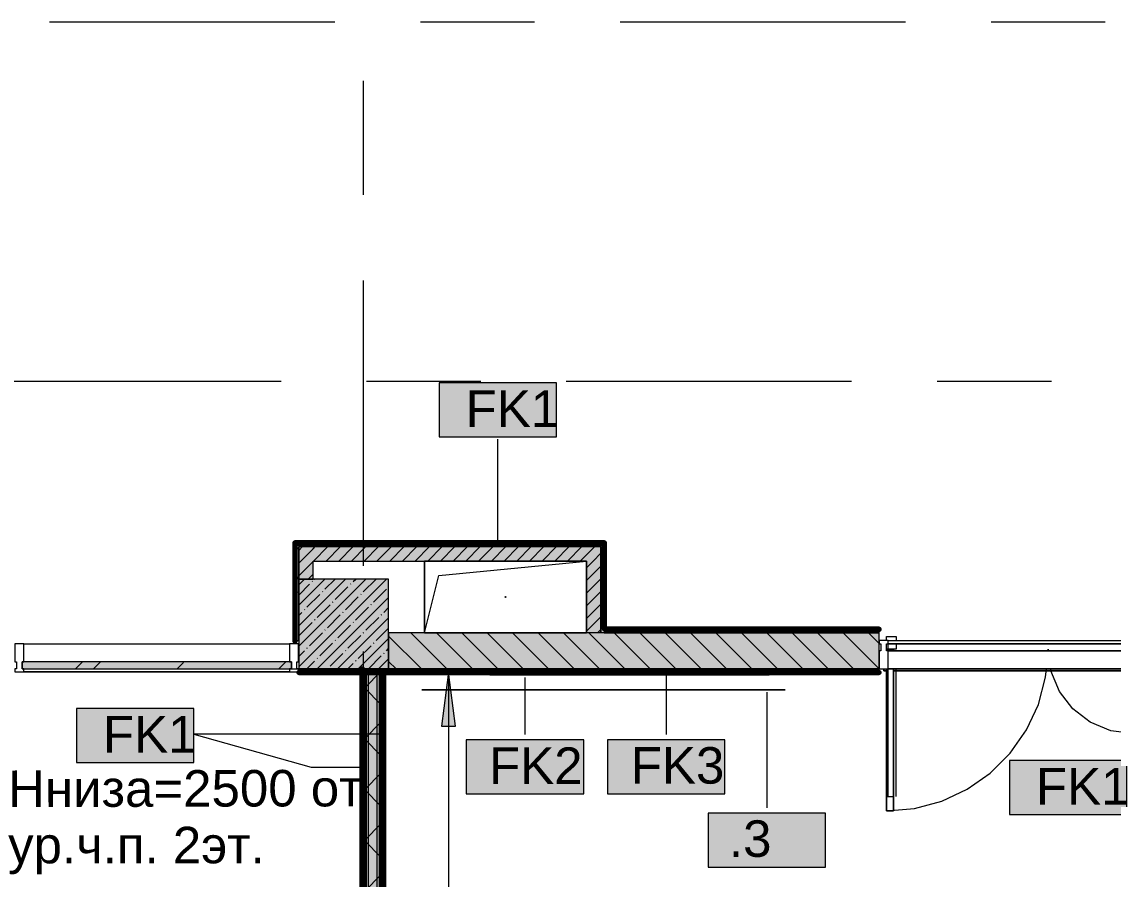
# Model space of a CAD drawing. Header units: millimetres. Extents: x -3817 to 677485, y -22715 to 103890.
# Drawn here: x 441338 to 447410, y 14149 to 18919 of the extents above; entities that cross this region are included whole.
import ezdxf

# ---------------------------------------------------------------- set-up
doc = ezdxf.new("R2010")
doc.units = ezdxf.units.MM
doc.layers.add('PDF _Геометрия', color=7, linetype='Continuous', true_color=0x1d1d1d)
doc.layers.add('PDF _Сплошная заливка', color=7, linetype='Continuous', true_color=0xffffff)
doc.layers.add('PDF _Текст', color=7, linetype='Continuous')
doc.styles.add('PDF GOST-Common', font='arial.ttf')

msp = doc.modelspace()

# ---------------------------------------------------------------- hatches: boundary and pattern name
at = {"layer": 'PDF _Сплошная заливка', "transparency": 33554559}
for points in [[(444579.1, 15999), (444579.1, 16019), (442878.6, 16019), (442878.6, 15999), (444559.1, 15999)], [(442958.6, 15819), (442958.6, 15999), (442878.6, 15999), (442878.6, 15819), (442886, 15819)], [(444559.1, 15919), (444559.1, 15999), (442958.6, 15999), (442958.6, 15919), (444479.1, 15919)], [(443378.6, 15319), (443378.6, 15819), (442878.6, 15819), (442878.6, 15319), (443348.6, 15319)]]:
    msp.add_hatch(color=256, dxfattribs=at).paths.add_polyline_path(points)
h = msp.add_hatch(color=256, dxfattribs=at)
h.paths.add_polyline_path([(446108.3, 15319), (446108.3, 15519), (443379.1, 15519), (443379.1, 15319), (445471.9, 15319)], flags=0)
h.paths.add_polyline_path([(448208.6, 15319), (448208.6, 15519), (447558.3, 15519), (447558.3, 15319), (448057.8, 15319)], flags=0)
h = msp.add_hatch(color=256, dxfattribs=at)
h.paths.add_polyline_path([(446108.3, 15519), (446108.3, 15539), (444579.1, 15539), (444579.1, 15519), (445471.9, 15519)], flags=0)
h.paths.add_polyline_path([(448208.6, 15519), (448208.6, 15539), (447558.3, 15539), (447558.3, 15519), (448057.8, 15519)], flags=0)
h = msp.add_hatch(color=256, dxfattribs=at)
h.paths.add_polyline_path([(444179, 15299), (446108.3, 15299), (446108.3, 15319), (443388.6, 15319), (443388.6, 15299), (443532.5, 15299)], flags=0)
h.paths.add_polyline_path([(447638.6, 15299), (447638.6, 15319), (447558.3, 15319), (447558.3, 15299), (447637.6, 15299)], flags=0)
h.paths.add_polyline_path([(442886, 15299), (443154.7, 15299), (443154.7, 15319), (442878.1, 15319), (442878.1, 15299)], flags=0)
at = {"layer": 'PDF _Сплошная заливка', "true_color": 0x494949, "transparency": 33554559}
h = msp.add_hatch(color=251, dxfattribs=at)
h.paths.add_polyline_path([(447478.3, 15309), (447478.3, 15319), (446188.3, 15319), (446188.3, 15309), (446764.8, 15309)], flags=0)
h.paths.add_polyline_path([(446133.6, 15309), (446148.3, 15309), (446148.3, 15319), (446133.6, 15319)], flags=0)
h.paths.add_polyline_path([(447548.3, 15309), (447558.3, 15309), (447558.3, 15319), (447518.3, 15319), (447518.3, 15309)], flags=0)

# ---------------------------------------------------------------- linework, layer by layer
at = {"layer": 'PDF _Геометрия', "color": 253, "lineweight": 9, "true_color": 0xaaaaaa}
for points in [[(441492.7, 18919), (443080.2, 18919)], [(443556.5, 18919), (444191.5, 18919)], [(444667.7, 18919), (446255.2, 18919)], [(446731.5, 18919), (447366.5, 18919)], [(443238.6, 17955.9), (443238.6, 18590.9)], [(443238.6, 15892.2), (443238.6, 17479.7)], [(441192.7, 16919), (442780.2, 16919)], [(443256.5, 16919), (443891.5, 16919)], [(444367.7, 16919), (445955.2, 16919)], [(446431.5, 16919), (447066.5, 16919)], [(446148.3, 15476), (446148.3, 15499), (446203.3, 15499), (446203.3, 15476)], [(446203.3, 15459), (446203.3, 15429), (446148.3, 15429), (446148.3, 15459)], [(446148.3, 15419), (446148.3, 15429)], [(447049.7, 15419), (447048.3, 15429), (447047.5, 15419)], [(443238.6, 14780.9), (443238.6, 15415.9)], [(441559.7, 15319), (443147.2, 15319)], [(443623.5, 15319), (444258.5, 15319)], [(444734.7, 15319), (446997.6, 15319), (449497.6, 15319)], [(446148.3, 15319), (446148.3, 14529), (446304.6, 14542.7), (446456.2, 14583.3), (446598.3, 14649.6), (446726.9, 14739.6), (446837.8, 14850.5), (446927.8, 14979), (446994.1, 15121.2), (447034.7, 15272.7), (447038.7, 15319)], [(446158.3, 14609), (446158.3, 15319)], [(446202.3, 14609), (446202.3, 15319)], [(447518.3, 15319), (447518.3, 14959), (447396.7, 14975), (447283.3, 15022), (447186, 15096.7), (447111.3, 15194), (447064.4, 15307.4), (447062.8, 15319)], [(446148.3, 14609), (446188.3, 14609)], [(443238.6, 12717.2), (443238.6, 14304.7)]]:
    msp.add_lwpolyline(points, dxfattribs=at)
at = {"layer": 'PDF _Геометрия', "color": 7, "lineweight": 9}
for points in [[(444313.4, 16910.1), (443660.3, 16910.1), (443660.3, 16610.1), (444313.4, 16610.1)], [(444479.1, 15919), (444479.1, 15519), (443579.1, 15519), (443579.1, 15919)], [(444479.1, 15919), (443579.1, 15919), (443579.1, 15519), (444479.1, 15519)], [(443378.6, 15819), (442878.6, 15819), (442878.6, 15319), (443154.7, 15319), (443378.6, 15319)], [(442828.1, 15359), (441349.1, 15359), (441349.1, 15459), (442828.1, 15459)], [(446158.3, 15419), (447508.3, 15419)], [(442828.1, 15302), (441349.1, 15302), (441349.1, 15319), (442828.1, 15319)], [(443388.6, 15319), (446108.3, 15319)], [(446133.6, 15309), (446133.6, 15319), (446133.6, 15309), (446148.3, 15309)], [(446188.3, 15309), (447478.3, 15309)], [(442295.2, 15098.4), (441642.1, 15098.4), (441642.1, 14798.4), (442295.2, 14798.4)], [(444464.2, 14924), (443811.1, 14924), (443811.1, 14624), (444464.2, 14624)], [(445250.5, 14924), (444597.3, 14924), (444597.3, 14624), (445250.5, 14624)], [(447486.7, 14808.7), (446833.5, 14808.7), (446833.5, 14508.7), (447486.7, 14508.7)], [(445809.8, 14516.7), (445156.7, 14516.7), (445156.7, 14216.7), (445809.8, 14216.7)]]:
    msp.add_lwpolyline(points, close=True, dxfattribs=at)
for points in [[(443986.9, 16019.5), (443986.9, 16596.2)], [(444579.1, 15540), (444579.1, 15999)], [(443579.1, 15519), (443659.1, 15839), (444479.1, 15919)], [(444579.1, 15519), (446108.3, 15519), (444579.1, 15519), (444559.1, 15519), (444479.1, 15519)], [(441349.1, 15459), (442828.1, 15459)], [(446158.3, 15429), (446158.3, 15459), (446158.3, 15476), (447508.3, 15476)], [(446158.3, 15476), (447508.3, 15476), (447508.3, 15459)], [(447508.3, 15429), (447508.3, 15459), (447508.3, 15419), (447508.3, 15319), (446158.3, 15319), (446158.3, 15419), (446158.3, 15459)], [(446158.3, 15459), (447508.3, 15459), (446158.3, 15459)], [(441636.3, 15319), (441676.3, 15359)], [(441736.3, 15319), (441776.3, 15359)], [(442202, 15319), (442237, 15354)], [(442767.7, 15319), (442807.7, 15359)], [(443266.1, 12519), (443266.1, 15319)], [(443316.1, 12519), (443316.1, 15319)], [(441349.1, 15302), (442828.1, 15302)], [(444137.7, 15271.8), (444137.7, 14954.2)], [(444923.9, 15295.2), (444923.9, 14954.2)], [(445483.3, 15188.6), (445483.3, 14546.8)], [(443349.1, 14956.5), (442295.2, 14956.5), (442948.4, 14772.3), (443233.1, 14772.3)]]:
    msp.add_lwpolyline(points, dxfattribs=at)
at = {"layer": 'PDF _Геометрия', "color": 231, "lineweight": 70, "true_color": 0xff80c0}
msp.add_lwpolyline([(444579.1, 15539), (446108.3, 15539), (446108.3, 15540), (444580.1, 15540), (444580.1, 16020), (444579.1, 16020), (442857.6, 16020), (442857.6, 16019), (442857.6, 15474), (442858.6, 15474), (442858.6, 16019), (444579.1, 16019), (444579.1, 15999)], dxfattribs=at)
at = {"layer": 'PDF _Геометрия', "color": 9, "lineweight": 9, "true_color": 0xc0c0c0}
for points in [[(444579.1, 15999), (444579.1, 16019), (442878.6, 16019), (442858.6, 16019), (442858.6, 15476), (442878.6, 15476), (442878.6, 15999), (444559.1, 15999), (444559.1, 15519), (444559.1, 15919), (444559.1, 15999), (442958.6, 15999), (442878.6, 15999), (442878.6, 15819), (442958.6, 15819), (442958.6, 15919), (444479.1, 15919), (444479.1, 15519), (443379.1, 15519), (443379.1, 15319), (443388.6, 15319), (443154.7, 15319), (442878.1, 15319), (442878.1, 15299), (443154.7, 15299), (443388.6, 15299), (446108.3, 15299), (446108.3, 15319), (446108.3, 15519), (446108.3, 15539), (444579.1, 15539)], [(443564.2, 15202.8), (443564.2, 15201.8)], [(445495.7, 15202.8), (445469.2, 15202.8), (445441, 15202.8), (445491.2, 15202.8), (445531.9, 15202.8), (445561.8, 15202.8), (445580.1, 15202.8), (445586.3, 15202.8), (445580.3, 15202.8), (445562.2, 15202.8), (445532.5, 15202.8), (445492, 15202.8), (445441.9, 15202.8), (445383.5, 15202.8), (445318.5, 15202.8), (445248.6, 15202.8), (445175.9, 15202.8), (445102.2, 15202.8), (445029.7, 15202.8), (445023.3, 15202.8), (445005.6, 15202.8), (444977.3, 15202.8), (444939.7, 15202.8), (444894.3, 15202.8), (444843.2, 15202.8), (444788.5, 15202.8), (444732.6, 15202.8), (444698.8, 15202.8), (444653.9, 15202.8), (444598.6, 15202.8), (444534.3, 15202.8), (444462.1, 15202.8), (444383.8, 15202.8), (444300.8, 15202.8), (444214.9, 15202.8), (444128, 15202.8), (444041.8, 15202.8), (443958.2, 15202.8), (443879, 15202.8), (443805.7, 15202.8), (443739.9, 15202.8), (443683.1, 15202.8), (443636.3, 15202.8), (443600.7, 15202.8), (443576.8, 15202.8), (443565.3, 15202.8), (443564.2, 15202.8), (443566.3, 15202.8), (443580, 15202.8), (443605.8, 15202.8), (443643.4, 15202.8), (443691.9, 15202.8), (443750.4, 15202.8), (443817.5, 15202.8), (443891.9, 15202.8), (443972, 15202.8), (443945.5, 15202.8), (443928.9, 15202.8), (443923, 15202.8), (443922.9, 15202.8), (443927.7, 15202.8), (443943, 15202.8)], [(443943, 15201.8), (443927.7, 15201.8), (443922.9, 15201.8), (443923, 15201.8), (443928.9, 15201.8), (443945.5, 15201.8), (443972, 15201.8), (443891.9, 15201.8), (443817.5, 15201.8), (443750.4, 15201.8), (443691.9, 15201.8), (443643.4, 15201.8), (443605.8, 15201.8), (443580, 15201.8), (443566.3, 15201.8), (443564.2, 15201.8), (443565.3, 15201.8), (443576.8, 15201.8), (443600.7, 15201.8), (443636.3, 15201.8), (443683.1, 15201.8), (443739.9, 15201.8), (443805.7, 15201.8), (443879, 15201.8), (443958.2, 15201.8), (444041.8, 15201.8), (444128, 15201.8), (444214.9, 15201.8), (444300.8, 15201.8), (444383.8, 15201.8), (444462.1, 15201.8), (444534.3, 15201.8), (444598.6, 15201.8), (444653.9, 15201.8), (444698.8, 15201.8), (444732.6, 15201.8), (444788.5, 15201.8), (444843.2, 15201.8), (444894.3, 15201.8), (444939.7, 15201.8), (444977.3, 15201.8), (445005.6, 15201.8), (445023.3, 15201.8), (445029.7, 15201.8), (445102.2, 15201.8), (445175.9, 15201.8), (445248.6, 15201.8), (445318.5, 15201.8), (445383.5, 15201.8), (445441.9, 15201.8), (445492, 15201.8), (445532.5, 15201.8), (445562.2, 15201.8), (445580.3, 15201.8), (445586.3, 15201.8), (445580.1, 15201.8), (445561.8, 15201.8), (445531.9, 15201.8), (445491.2, 15201.8), (445441, 15201.8), (445469.2, 15201.8), (445495.7, 15201.8)], [(443922.9, 15202.8), (443922.9, 15201.8)], [(445586.3, 15201.8), (445586.3, 15202.8)]]:
    msp.add_lwpolyline(points, dxfattribs=at)
at = {"layer": 'PDF _Геометрия', "color": 253, "lineweight": 9, "true_color": 0x9b9b9b}
for points in [[(442873.3, 15994.6), (442868.3, 15985.8)], [(442980.7, 16000.8), (442990.8, 16000.8)], [(443016.6, 16006.7), (443011.6, 16015.4)], [(443056.2, 15999), (443053.2, 16004.2)], [(443072.2, 16000.8), (443082.2, 16000.8)], [(443126.3, 15999.6), (443121.2, 16008.3)], [(443133.1, 16000.8), (443143.2, 16000.8)], [(443160.7, 16004.6), (443157.4, 15999)], [(443202.3, 16015.8), (443197.3, 16007.1)], [(443239.4, 16019), (443238.9, 16018.2)], [(443285.5, 16000.8), (443295.6, 16000.8)], [(443302.6, 15999), (443298.9, 16005.3)], [(443309.8, 16019), (443306.9, 16014.1)], [(443377, 16000.8), (443387, 16000.8)], [(443398.4, 16015.9), (443396.6, 16019)], [(443406.4, 16003.5), (443403.8, 15999)], [(443468.4, 16000.8), (443478.5, 16000.8)], [(443474.4, 15999.4), (443474.2, 15999)], [(443478.6, 15999), (443476.6, 16002.3)], [(443556.1, 16019), (443552.7, 16013)], [(443625.7, 16017.7), (443620.7, 16009)], [(443651.3, 16000.8), (443661.3, 16000.8)], [(443742.7, 16000.8), (443752.8, 16000.8)], [(443803.7, 16000.8), (443813.7, 16000.8)], [(443821.8, 16014), (443819, 16019)], [(443863.5, 16002.9), (443858.4, 16011.6)], [(443956.1, 16000.8), (443966.1, 16000.8)], [(444007.5, 16008.4), (444002.5, 15999.7)], [(444048.9, 16019), (444044.1, 16010.9)], [(444047.5, 16000.8), (444057.6, 16000.8)], [(444139, 16000.8), (444149, 16000.8)], [(444154.4, 16019), (444153.8, 16017.9)], [(444177.2, 16008.1), (444172.2, 16016.8)], [(444245.3, 16012.1), (444241.3, 16019)], [(444253.3, 16007.3), (444248.5, 15999)], [(444286.9, 16001), (444281.9, 16009.7)], [(444321.3, 16003.2), (444318.9, 15999)], [(444321.8, 16000.8), (444331.9, 16000.8)], [(444400.8, 16019), (444399.6, 16016.8)], [(444413.3, 16000.8), (444423.3, 16000.8)], [(444423, 16009.2), (444418, 16017.9)], [(444471.2, 16019), (444467.6, 16012.7)], [(444474.2, 16000.8), (444484.3, 16000.8)], [(444567, 16002.1), (444565.2, 15999), (444562, 15993.4)], [(442858.8, 15970.3), (442868.9, 15970.3)], [(442869.4, 15956.9), (442864.4, 15965.6)], [(444563.1, 15949.3), (444559.1, 15956.3)], [(444565.7, 15939.8), (444575.7, 15939.8)], [(444578.2, 15960.5), (444573.2, 15951.8)], [(442858.8, 15848.4), (442868.9, 15848.4)], [(442877.5, 15820.8), (442872.5, 15829.5)], [(444565.7, 15817.9), (444575.7, 15817.9)], [(442872.2, 15748.8), (442867.2, 15740.1)], [(444565.9, 15756.4), (444560.9, 15747.7)], [(442858.8, 15726.4), (442868.9, 15726.4)], [(442878.6, 15699), (442878.3, 15698.5)], [(444565.7, 15726.4), (444575.7, 15726.4)], [(444577.1, 15714.8), (444572.1, 15706.1)], [(442863.4, 15601.5), (442858.6, 15609.7)], [(442858.8, 15635), (442868.9, 15635)], [(444579.1, 15616.9), (444578.5, 15617.8)], [(444565.7, 15604.5), (444575.7, 15604.5)], [(444572.4, 15567.5), (444567.4, 15576.2)], [(442859.9, 15544.7), (442858.6, 15542.4)], [(442858.8, 15513.1), (442868.9, 15513.1)], [(444670.8, 15519), (444665.9, 15527.5)], [(444716.2, 15528.9), (444711.1, 15520.2)], [(444757.2, 15539), (444752.8, 15531.3)], [(444765.3, 15538.1), (444764.8, 15539)], [(444846.8, 15519), (444843.6, 15524.5)], [(444862.8, 15539), (444862.4, 15538.4)], [(444961.9, 15527.8), (444956.9, 15519.1)], [(445029.9, 15523.7), (445027.2, 15519)], [(445109.1, 15539), (445108.2, 15537.3)], [(445179.5, 15539), (445176.2, 15533.2)], [(445188.8, 15536.2), (445187.2, 15539)], [(445230.4, 15525.1), (445225.4, 15533.8)], [(445275.7, 15522.6), (445273.6, 15519)], [(445544.2, 15530.2), (445539.1, 15538.9)], [(445563, 15532.7), (445558, 15524)], [(445601.9, 15539), (445599.6, 15535.1)], [(445612.2, 15534.3), (445609.5, 15539)], [(445653.8, 15523.2), (445648.8, 15531.9)], [(445691.4, 15519), (445690.5, 15520.7)], [(445767.1, 15520.4), (445766.3, 15519)], [(445789.9, 15531.3), (445785.5, 15539)], [(445808.8, 15531.6), (445803.7, 15522.9)], [(445876.8, 15527.5), (445871.9, 15519)], [(445967.6, 15528.3), (445962.6, 15537)], [(446008.2, 15519), (446004.2, 15525.9)], [(446024.2, 15539), (446023.1, 15537)], [(446077.3, 15521.3), (446072.3, 15530)], [(442895, 15302.9), (442889.9, 15311.6)], [(442940.8, 15319), (442937.1, 15312.6)], [(443072.7, 15299.9), (443067.6, 15308.7)], [(443187.2, 15319), (443182.8, 15311.5)], [(443249.2, 15299), (443245.4, 15305.7), (443250.4, 15297)], [(443255.9, 15316.1), (443250.9, 15307.4), (443253.6, 15312.2)], [(443590.5, 15317.4), (443589.6, 15319)], [(443632.2, 15306.2), (443627.2, 15314.9)], [(443637.7, 15306.9), (443633.2, 15299)], [(443679.3, 15318), (443674.3, 15309.3)], [(443785.5, 15319), (443784, 15316.4)], [(443883.4, 15305.8), (443879.5, 15299)], [(443945.9, 15311.4), (443941.6, 15319)], [(444014, 15315.5), (444012, 15319)], [(444031.9, 15319), (444029.7, 15315.3)], [(444055.6, 15304.3), (444050.6, 15313)], [(444102.2, 15319), (444097.7, 15311.2)], [(444191.7, 15312.5), (444187.9, 15319)], [(444369.4, 15309.5), (444364.4, 15318.2)], [(444410.6, 15299), (444406, 15307.1)], [(444479.1, 15302.4), (444474, 15311.1)], [(444484.6, 15310.6), (444479.5, 15301.9)], [(444524.6, 15319), (444521.2, 15313.1)], [(444656.8, 15299.4), (444651.7, 15308.2)], [(444730.3, 15309.6), (444725.3, 15300.8)], [(444751.2, 15318.8), (444751.1, 15319)], [(444798.3, 15305.5), (444794.6, 15299)], [(444833, 15299), (444829.4, 15305.2)], [(444946.9, 15319), (444944.6, 15315)], [(445044.1, 15304.4), (445041, 15299)], [(445174.6, 15316.9), (445173.4, 15319)], [(445216.3, 15305.7), (445211.2, 15314.4)], [(445331.4, 15314.4), (445326.4, 15305.7)], [(445369.3, 15319), (445368.1, 15316.9)], [(445530, 15310.9), (445525.3, 15319)], [(445577.2, 15313.3), (445572.2, 15304.6)], [(445598.1, 15315), (445595.7, 15319)], [(445639.7, 15303.8), (445634.7, 15312.5)], [(445645.2, 15309.3), (445640.2, 15300.5)], [(445775.8, 15312), (445771.7, 15319)], [(445791.6, 15319), (445791.5, 15318.8)], [(445890.9, 15308.2), (445885.9, 15299.5)], [(445953.5, 15309), (445948.4, 15317.7)], [(445959, 15304.1), (445956, 15299)], [(445994.4, 15299), (445990.1, 15306.5)], [(446063.1, 15301.9), (446058.1, 15310.6)], [(442932.4, 15299), (442931.6, 15300.5)], [(442950.2, 15299.7), (442960.3, 15299.7)], [(443011.2, 15299.7), (443021.3, 15299.7)], [(443036.6, 15302), (443034.8, 15299)], [(443163.6, 15299.7), (443173.7, 15299.7)], [(443233.6, 15269.2), (443234.6, 15269.2)], [(443255, 15299.7), (443265.1, 15299.7)], [(443348.6, 15248.7), (443343.9, 15257)], [(443348.6, 15293.9), (443345.3, 15288.1)], [(443348.6, 15299.7), (443346.5, 15299.7), (443356.5, 15299.7)], [(443529.4, 15299.7), (443539.4, 15299.7)], [(443620.8, 15299.7), (443630.9, 15299.7)], [(443681.8, 15299.7), (443691.8, 15299.7)], [(443834.2, 15299.7), (443844.2, 15299.7)], [(443925.6, 15299.7), (443935.7, 15299.7)], [(443951.5, 15301.7), (443949.9, 15299)], [(444017, 15299.7), (444027.1, 15299.7)], [(444093.9, 15299), (444092.2, 15301.9)], [(444197.2, 15300.6), (444196.3, 15299)], [(444199.9, 15299.7), (444210, 15299.7)], [(444291.4, 15299.7), (444301.4, 15299.7)], [(444352.3, 15299.7), (444362.4, 15299.7)], [(444504.7, 15299.7), (444514.8, 15299.7)], [(444516.2, 15299), (444515.7, 15300)], [(444596.2, 15299.7), (444606.2, 15299.7)], [(444687.6, 15299.7), (444697.7, 15299.7)], [(444870.5, 15299.7), (444880.5, 15299.7)], [(444961.9, 15299.7), (444972, 15299.7)], [(445022.9, 15299.7), (445032.9, 15299.7)], [(445112.1, 15300.3), (445111.4, 15299)], [(445175.3, 15299.7), (445185.3, 15299.7)], [(445266.7, 15299.7), (445276.8, 15299.7)], [(445358.2, 15299.7), (445368.2, 15299.7)], [(445535.5, 15302.2), (445533.7, 15299)], [(445541, 15299.7), (445551.1, 15299.7)], [(445632.5, 15299.7), (445642.5, 15299.7)], [(445677.7, 15299), (445676.3, 15301.4)], [(445693.4, 15299.7), (445703.5, 15299.7)], [(445845.8, 15299.7), (445855.9, 15299.7)], [(445937.3, 15299.7), (445947.3, 15299.7)], [(446028.7, 15299.7), (446038.8, 15299.7)], [(446100, 15299), (446099.7, 15299.5)], [(443253.6, 15230.4), (443249.4, 15237.6)], [(443337.7, 15206.6), (443332.7, 15215.3)], [(443233.6, 15147.3), (443234.6, 15147.3)], [(443247.4, 15119.3), (443242.4, 15128)], [(443253.6, 15169.4), (443253.5, 15169.6)], [(443341.8, 15138.6), (443336.8, 15147.3)], [(443346.5, 15177.8), (443348.6, 15177.8)], [(443236.2, 15077.6), (443233.6, 15082.1)], [(443243.6, 15112), (443238.6, 15103.3)], [(443345.9, 15070.5), (443340.9, 15079.3)], [(443346.5, 15086.4), (443348.6, 15086.4)], [(443233.6, 15055.9), (443234.6, 15055.9)], [(443240.3, 15009.6), (443235.3, 15018.3)], [(443250.7, 15002.4), (443245.7, 14993.6)], [(443334.7, 15028.9), (443329.7, 15037.6)], [(443348.6, 15050), (443344.2, 15042.3)], [(443244.4, 14941.6), (443239.4, 14950.3)], [(443346.5, 14964.4), (443348.6, 14964.4)], [(443233.6, 14934), (443234.6, 14934)], [(443246.6, 14934.3), (443241.6, 14925.6)], [(443253.6, 14885.5), (443252.8, 14884)], [(443331.8, 14851.2), (443328.6, 14856.6)], [(443337, 14847), (443331.9, 14838.3)], [(443346.5, 14842.5), (443348.6, 14842.5)], [(443233.6, 14812), (443234.6, 14812)], [(443348.6, 14761), (443346.1, 14765.5)], [(443233.6, 14720.6), (443234.6, 14720.6)], [(443344.1, 14737.3), (443339, 14728.6)], [(443346.5, 14751.1), (443348.6, 14751.1)], [(443245.5, 14688.6), (443240.5, 14679.9)], [(443249.6, 14627.8), (443244.6, 14636.5)], [(443253.6, 14641.6), (443251.7, 14638.2)], [(443340, 14669.3), (443334.9, 14660.5)], [(443233.6, 14598.7), (443234.6, 14598.7)], [(443348.6, 14623.3), (443346.1, 14618.9)], [(443346.5, 14629.2), (443348.6, 14629.2)], [(443336.9, 14537.4), (443331.9, 14546.2)], [(443233.6, 14476.8), (443234.6, 14476.8)], [(443253.6, 14498.8), (443252.7, 14500.4)], [(443346.5, 14507.2), (443348.6, 14507.2)], [(443235.4, 14408.4), (443233.6, 14411.6)], [(443338.9, 14423.5), (443333.8, 14414.8)], [(443345.1, 14401.4), (443340.1, 14410.1)], [(443346.5, 14415.8), (443348.6, 14415.8)], [(443233.6, 14385.3), (443234.6, 14385.3)], [(443240.4, 14374.8), (443235.3, 14366.1)], [(443348.6, 14379.5), (443345, 14373.2)], [(443236.3, 14306.8), (443233.6, 14302.2)], [(443243.6, 14272.4), (443238.6, 14281.1)], [(443346.5, 14293.9), (443348.6, 14293.9)], [(443233.6, 14263.4), (443234.6, 14263.4)], [(443247.4, 14265.1), (443242.4, 14256.4)], [(443331, 14182), (443328.6, 14186.1)], [(443346.5, 14172), (443348.6, 14172)]]:
    msp.add_lwpolyline(points, dxfattribs=at)
at = {"layer": 'PDF _Геометрия', "lineweight": 9}
for points in [[(442878.6, 15978.5), (442899.2, 15999)], [(442878.6, 15907.8), (442958.6, 15987.8), (442969.9, 15999)], [(442960.6, 15919), (443040.6, 15999)], [(443031.3, 15919), (443111.3, 15999)], [(443102, 15919), (443182, 15999)], [(443172.7, 15919), (443252.7, 15999)], [(443243.4, 15919), (443323.4, 15999)], [(443314.1, 15919), (443394.1, 15999)], [(443384.9, 15919), (443464.9, 15999)], [(443455.6, 15919), (443535.6, 15999)], [(443526.3, 15919), (443606.3, 15999)], [(443597, 15919), (443677, 15999)], [(443667.7, 15919), (443747.7, 15999)], [(443738.4, 15919), (443818.4, 15999)], [(443809.1, 15919), (443889.1, 15999)], [(443879.8, 15919), (443959.8, 15999)], [(443950.5, 15919), (444030.5, 15999)], [(444021.3, 15919), (444101.3, 15999)], [(444092, 15919), (444172, 15999)], [(444162.7, 15919), (444242.7, 15999)], [(444233.4, 15919), (444313.4, 15999)], [(444304.1, 15919), (444384.1, 15999)], [(444374.8, 15919), (444454.8, 15999)], [(444445.5, 15919), (444525.5, 15999)], [(442878.6, 15837), (442958.6, 15917)], [(444479.1, 15881.9), (444516.2, 15919), (444559.1, 15961.9)], [(444479.1, 15811.2), (444559.1, 15891.2)], [(442878.6, 15787.1), (442910.6, 15819)], [(442878.6, 15673), (443024.6, 15819)], [(442878.6, 15559), (443138.7, 15819)], [(442878.6, 15444.9), (443252.7, 15819)], [(442878.6, 15330.9), (443366.8, 15819)], [(442878.6, 15730), (442938.8, 15790.2)], [(442931.3, 15819), (442958.6, 15846.3)], [(442953.1, 15804.5), (442955.5, 15806.9)], [(442967.3, 15818.8), (442967.6, 15819)], [(443024.4, 15761.7), (443081.6, 15819)], [(443166.9, 15790.2), (443169.3, 15792.6)], [(443181.2, 15804.5), (443195.7, 15819)], [(443238.2, 15747.5), (443309.5, 15818.8)], [(444479.1, 15740.4), (444559.1, 15820.4)], [(442924.6, 15661.9), (442995.9, 15733.2)], [(443010.1, 15747.5), (443012.5, 15749.8)], [(443081.4, 15704.7), (443152.7, 15776)], [(443224, 15733.2), (443226.3, 15735.6)], [(443295.2, 15690.5), (443366.5, 15761.7)], [(444479.1, 15669.7), (444559.1, 15749.7)], [(442980.8, 15319), (443378.6, 15716.8)], [(442981.6, 15604.9), (443052.9, 15676.2)], [(443067.1, 15690.5), (443069.5, 15692.8)], [(443138.4, 15647.7), (443209.7, 15719)], [(443281, 15676.2), (443283.4, 15678.6)], [(444479.1, 15599), (444559.1, 15679)], [(442878.6, 15616), (442896.1, 15633.4)], [(442910.3, 15647.7), (442912.7, 15650.1)], [(443038.6, 15547.9), (443109.9, 15619.2)], [(443124.2, 15633.4), (443126.5, 15635.8)], [(443195.4, 15590.7), (443266.7, 15661.9)], [(443338, 15619.2), (443340.4, 15621.5)], [(443352.3, 15633.4), (443378.6, 15659.8)], [(444479.1, 15528.3), (444559.1, 15608.3)], [(442881.8, 15505.1), (442953.1, 15576.4)], [(442967.3, 15590.7), (442969.7, 15593)], [(443094.9, 15319), (443378.6, 15602.8)], [(443095.7, 15490.9), (443166.9, 15562.1)], [(443181.2, 15576.4), (443183.6, 15578.8)], [(443252.5, 15533.6), (443323.8, 15604.9)], [(443309.5, 15476.6), (443378.6, 15545.7)], [(442938.8, 15448.1), (443010.1, 15519.4)], [(443024.4, 15533.6), (443026.7, 15536)], [(443152.7, 15433.8), (443224, 15505.1)], [(443208.9, 15319), (443378.6, 15488.7)], [(443238.2, 15519.4), (443240.6, 15521.7)], [(443562, 15319), (443379.1, 15501.9)], [(443703.4, 15319), (443503.4, 15519)], [(443844.9, 15319), (443644.9, 15519)], [(443986.3, 15319), (443786.3, 15519)], [(444127.7, 15319), (443927.7, 15519)], [(444269.1, 15319), (444069.1, 15519)], [(444410.5, 15319), (444210.5, 15519)], [(444552, 15319), (444352, 15519)], [(444693.4, 15319), (444493.4, 15519)], [(444540.5, 15519), (444559.1, 15537.6)], [(444834.8, 15319), (444634.8, 15519)], [(444976.2, 15319), (444776.2, 15519)], [(445117.7, 15319), (444917.7, 15519)], [(445259.1, 15319), (445059.1, 15519)], [(445400.5, 15319), (445200.5, 15519)], [(445541.9, 15319), (445341.9, 15519)], [(445683.3, 15319), (445483.3, 15519)], [(445824.8, 15319), (445624.8, 15519)], [(445966.2, 15319), (445766.2, 15519)], [(446107.6, 15319), (445907.6, 15519)], [(446108.3, 15459.7), (446049, 15519)], [(442924.6, 15433.8), (442926.9, 15436.2)], [(442995.9, 15391.1), (443067.1, 15462.4)], [(443081.4, 15476.6), (443083.8, 15479)], [(443209.7, 15376.8), (443281, 15448.1)], [(443295.2, 15462.4), (443297.6, 15464.7)], [(443366.5, 15419.6), (443378.6, 15431.7)], [(442878.6, 15387.9), (442910.3, 15419.6)], [(442981.6, 15376.8), (442984, 15379.2)], [(443052.9, 15334), (443124.2, 15405.3)], [(443138.4, 15419.6), (443140.8, 15422)], [(443195.4, 15362.6), (443197.8, 15364.9)], [(443266.7, 15319.8), (443338, 15391.1)], [(443323, 15319), (443378.6, 15374.7)], [(443352.3, 15405.3), (443354.6, 15407.7)], [(442923.8, 15319), (442967.3, 15362.6)], [(443038.6, 15319.8), (443041, 15322.2)], [(443151.9, 15319), (443181.2, 15348.3)], [(443420.6, 15319), (443379.1, 15360.5)]]:
    msp.add_lwpolyline(points, dxfattribs=at)
at = {"layer": 'PDF _Геометрия', "color": 231, "lineweight": 9, "true_color": 0xff80c0}
msp.add_lwpolyline([(444579.1, 15999), (444579.1, 15540), (444579.1, 15539)], dxfattribs=at)
at = {"layer": 'PDF _Геометрия', "color": 7, "lineweight": 20}
for points in [[(441309.1, 15359), (441309.1, 15319), (441299.1, 15319), (441299.1, 15302), (441349.1, 15302), (441349.1, 15319), (441339.1, 15319), (441339.1, 15359), (441349.1, 15359), (441349.1, 15459), (441299.1, 15459), (441299.1, 15359)], [(442838.1, 15319), (442828.1, 15319), (442828.1, 15302), (442878.1, 15302), (442878.1, 15319), (442868.1, 15319), (442868.1, 15359), (442878.1, 15359), (442878.1, 15459), (442828.1, 15459), (442828.1, 15359), (442838.1, 15359)], [(446148.3, 15459), (446158.3, 15459), (446158.3, 15476), (446108.3, 15476), (446108.3, 15459), (446118.3, 15459), (446118.3, 15419), (446108.3, 15419), (446108.3, 15319), (446158.3, 15319), (446158.3, 15419), (446148.3, 15419)], [(442838.1, 15359), (441339.1, 15359), (441339.1, 15319), (442838.1, 15319)]]:
    msp.add_lwpolyline(points, close=True, dxfattribs=at)
at = {"layer": 'PDF _Геометрия', "color": 253, "lineweight": 9, "true_color": 0xaaaaaa}
for points in [[(446188.3, 15429), (446148.3, 15429), (446148.3, 15419), (446148.3, 15429), (446188.3, 15429), (446188.3, 15419)], [(446188.3, 15319), (446188.3, 14529), (446148.3, 14529), (446148.3, 15319), (446148.3, 14529), (446188.3, 14529)]]:
    msp.add_lwpolyline(points, close=True, dxfattribs=at)
at = {"layer": 'PDF _Геометрия', "color": 231, "lineweight": 70, "true_color": 0xff80c0}
for points in [[(443232.6, 12540), (443232.6, 15319), (443233.6, 15319), (443233.6, 12540)], [(443154.7, 15298), (442878.6, 15298), (442878.6, 15299), (443154.7, 15299), (443388.6, 15299), (446108.3, 15299), (446108.3, 15298), (443388.6, 15298)], [(443349.6, 15298), (443349.6, 12538), (443348.6, 12538), (443348.6, 15298)]]:
    msp.add_lwpolyline(points, close=True, dxfattribs=at)
at = {"layer": 'PDF _Геометрия', "color": 9, "lineweight": 9, "true_color": 0xc0c0c0}
for points in [[(443233.6, 12519), (443233.6, 15319), (443253.6, 15319), (443253.6, 12519)], [(443328.6, 15319), (443328.6, 12519), (443253.6, 12519), (443253.6, 15319)], [(443348.6, 15319), (443348.6, 12519), (443328.6, 12519), (443328.6, 15319)], [(443943, 15201.8), (445495.7, 15201.8), (445495.7, 15202.8), (443943, 15202.8)]]:
    msp.add_lwpolyline(points, close=True, dxfattribs=at)
at = {"layer": 'PDF _Геометрия', "color": 250, "lineweight": 9, "true_color": 0x3c3c3c}
msp.add_lwpolyline([(443712.4, 15300), (443712.4, 13440.4), (442705.7, 13440.4)], dxfattribs=at)
at = {"layer": 'PDF _Геометрия', "color": 6, "lineweight": 9, "true_color": 0xff1dff}
for points in [[(443253.6, 15222.1), (443266.1, 15234.6), (443316.1, 15284.6), (443328.6, 15297.1)], [(443328.6, 15128.1), (443316.1, 15140.6), (443266.1, 15190.6), (443253.6, 15203.1)], [(443253.6, 14939.3), (443266.1, 14951.8), (443316.1, 15001.8), (443328.6, 15014.3)], [(443328.6, 14845.3), (443316.1, 14857.8), (443266.1, 14907.8), (443253.6, 14920.3)], [(443253.6, 14656.4), (443266.1, 14668.9), (443316.1, 14718.9), (443328.6, 14731.4)], [(443328.6, 14562.4), (443316.1, 14574.9), (443266.1, 14624.9), (443253.6, 14637.4)], [(443253.6, 14373.6), (443266.1, 14386.1), (443316.1, 14436.1), (443328.6, 14448.6)], [(443328.6, 14279.6), (443316.1, 14292.1), (443266.1, 14342.1), (443253.6, 14354.6)], [(443253.6, 14090.7), (443266.1, 14103.2), (443316.1, 14153.2), (443328.6, 14165.7)]]:
    msp.add_lwpolyline(points, dxfattribs=at)
at = {"layer": 'PDF _Геометрия', "color": 96, "lineweight": 30, "true_color": 0x008000}
for points in [[(443943, 15298), (443915, 15298), (443839.8, 15298), (443771.3, 15298), (443710.8, 15298), (443659.5, 15298), (443618.4, 15298), (443588.5, 15298), (443570.3, 15298), (443564.2, 15298), (443564.2, 15297)], [(443570.3, 15298), (443564.2, 15298)]]:
    msp.add_lwpolyline(points, dxfattribs=at)
msp.add_lwpolyline([(443564.2, 15297), (443570.3, 15297), (443588.5, 15297), (443618.4, 15297), (443659.5, 15297), (443710.8, 15297), (443771.3, 15297), (443839.8, 15297), (443915, 15297), (443995.2, 15297), (444078.8, 15297), (444164.2, 15297), (444249.6, 15297), (444333.2, 15297), (444413.5, 15297), (444488.6, 15297), (444557.1, 15297), (444617.7, 15297), (444669, 15297), (444710, 15297), (444739.9, 15297), (444758.1, 15297), (444764.2, 15297), (444758.1, 15297), (444739.9, 15297), (444710, 15297), (444669, 15297), (444617.7, 15297), (444557.1, 15297), (444488.6, 15297), (444413.5, 15297), (444333.2, 15297), (444249.6, 15297), (444164.2, 15297), (444078.8, 15297), (443995.2, 15297), (443915, 15297), (443839.8, 15297), (443771.3, 15297), (443710.8, 15297), (443659.5, 15297), (443618.4, 15297), (443588.5, 15297), (443570.3, 15297)], close=True, dxfattribs=at)
at = {"layer": 'PDF _Геометрия', "color": 250, "lineweight": 9, "true_color": 0x3c3c3c}
msp.add_lwpolyline([(443712.4, 15300), (443672.9, 15000), (443751.9, 15000)], close=True, dxfattribs=at)
at = {"layer": 'PDF _Геометрия', "color": 52, "lineweight": 40, "true_color": 0xe1dc04}
for points in [[(443922.9, 15298), (443922.9, 15297)], [(443922.9, 15298), (443927.7, 15298), (443943, 15298), (443928.9, 15298), (443923, 15298)], [(443943, 15297), (443927.7, 15297), (443922.9, 15297), (443923, 15297), (443928.9, 15297), (443945.5, 15297), (443972, 15297), (444052.2, 15297), (444134.6, 15297), (444217.5, 15297), (444299.4, 15297), (444378.8, 15297), (444454, 15297), (444523.7, 15297), (444586.5, 15297), (444641.3, 15297), (444686.9, 15297), (444722.5, 15297), (444747.5, 15297), (444761.3, 15297), (444764.2, 15297)], [(444763.7, 15297), (444754.7, 15297), (444734.3, 15297), (444789.8, 15297), (444844.3, 15297), (444895.4, 15297), (444940.7, 15297), (444978.3, 15297), (445006.4, 15297), (445023.8, 15297), (445029.7, 15297), (445102.2, 15297), (445175.9, 15297), (445248.6, 15297), (445318.5, 15297), (445383.5, 15297), (445441.9, 15297), (445492, 15297), (445532.5, 15297), (445562.2, 15297), (445580.3, 15297), (445586.3, 15297), (445580.1, 15297), (445561.8, 15297), (445531.9, 15297), (445491.2, 15297), (445441, 15297), (445469.2, 15297), (445495.7, 15297)], [(445495.7, 15298), (445531.9, 15298), (445561.8, 15298), (445580.1, 15298), (445586.3, 15298), (445580.3, 15298)], [(445586.3, 15297), (445586.3, 15298)]]:
    msp.add_lwpolyline(points, dxfattribs=at)
at = {"layer": 'PDF _Геометрия', "color": 52, "lineweight": 70, "true_color": 0xe1dc04}
msp.add_lwpolyline([(445495.7, 15298), (443943, 15298), (443943, 15297), (445495.7, 15297)], close=True, dxfattribs=at)
at = {"layer": 'PDF _Геометрия', "color": 7, "lineweight": 9}
msp.add_circle((444029.1, 15719), 2.5, dxfattribs=at)
at = {"layer": 'PDF _Сплошная заливка', "lineweight": 9, "transparency": 33554559}
for points in [[(444313.4, 16910.1), (443660.3, 16910.1), (444313.4, 16610.1), (443660.3, 16610.1)], [(442295.2, 15098.4), (441642.1, 15098.4), (442295.2, 14798.4), (441642.1, 14798.4)], [(444464.2, 14924), (443811.1, 14924), (444464.2, 14624), (443811.1, 14624)], [(445250.5, 14924), (444597.3, 14924), (445250.5, 14624), (444597.3, 14624)], [(447486.7, 14808.7), (446833.5, 14808.7), (447486.7, 14508.7), (446833.5, 14508.7)], [(445809.8, 14516.7), (445156.7, 14516.7), (445809.8, 14216.7), (445156.7, 14216.7)]]:
    msp.add_solid(points, dxfattribs=at)
at = {"layer": 'PDF _Сплошная заливка', "color": 254, "lineweight": 35, "true_color": 0xffb9dc, "transparency": 33554559}
for points in [[(442857.6, 15474), (442858.6, 15474), (442857.6, 16019)], [(446108.3, 15539), (446108.3, 15540), (445471.9, 15539)], [(443154.7, 15298), (443154.7, 15299), (442886, 15298)], [(443388.6, 15298), (443388.6, 15299), (443154.7, 15298)]]:
    msp.add_solid(points, dxfattribs=at)
at = {"layer": 'PDF _Сплошная заливка', "lineweight": 35, "transparency": 33554559}
for points in [[(442878.6, 15476), (442878.6, 16019), (442858.6, 15476), (442858.6, 16019)], [(444579.1, 15519), (444579.1, 15999), (444559.1, 15519), (444559.1, 15999)], [(444479.1, 15519), (444559.1, 15519), (444479.1, 15919), (444559.1, 15919)], [(442838.1, 15319), (442838.1, 15359), (441339.1, 15319), (441339.1, 15359)], [(443154.7, 15299), (443388.6, 15299), (443154.7, 15319), (443388.6, 15319)], [(443253.6, 12519), (443253.6, 15319), (443233.6, 12519), (443233.6, 15319)], [(443266.1, 12519), (443266.1, 15319), (443253.6, 12519), (443253.6, 15319)], [(443316.1, 12519), (443316.1, 15319), (443266.1, 12519), (443266.1, 15319)], [(443328.6, 12519), (443328.6, 15319), (443316.1, 12519), (443316.1, 15319)], [(443348.6, 12519), (443348.6, 15319), (443328.6, 12519), (443328.6, 15319)]]:
    msp.add_solid(points, dxfattribs=at)
at = {"layer": 'PDF _Сплошная заливка', "color": 250, "lineweight": 9, "true_color": 0x3c3c3c, "transparency": 33554559}
msp.add_solid([(443712.4, 15300), (443672.9, 15000), (443751.9, 15000)], dxfattribs=at)

# ---------------------------------------------------------------- texts
at = {"layer": 'PDF _Текст', "char_height": 203.2, "attachment_point": 4, "style": 'PDF GOST-Common'}
for s, insert in [('FK1', (443807.4, 16766.7)), ('FK1', (441789.2, 14955)), ('FK2', (443937.5, 14780.6)), ('FK3', (444726.4, 14780.6)), ('FK1', (446980.6, 14665.3)), (' .3', (445193.6, 14373.3)), ('ур.ч.п. 2эт.', (441261.6, 14308.1))]:
    msp.add_mtext(s, dxfattribs=dict(at, insert=insert))
at = {"layer": 'PDF _Текст', "insert": (441261.6, 14650.5), "char_height": 203.2, "attachment_point": 4, "rotation": 0.11386, "style": 'PDF GOST-Common'}
msp.add_mtext('Нниза=2500 от', dxfattribs=at)

doc.saveas('drawing.dxf')
